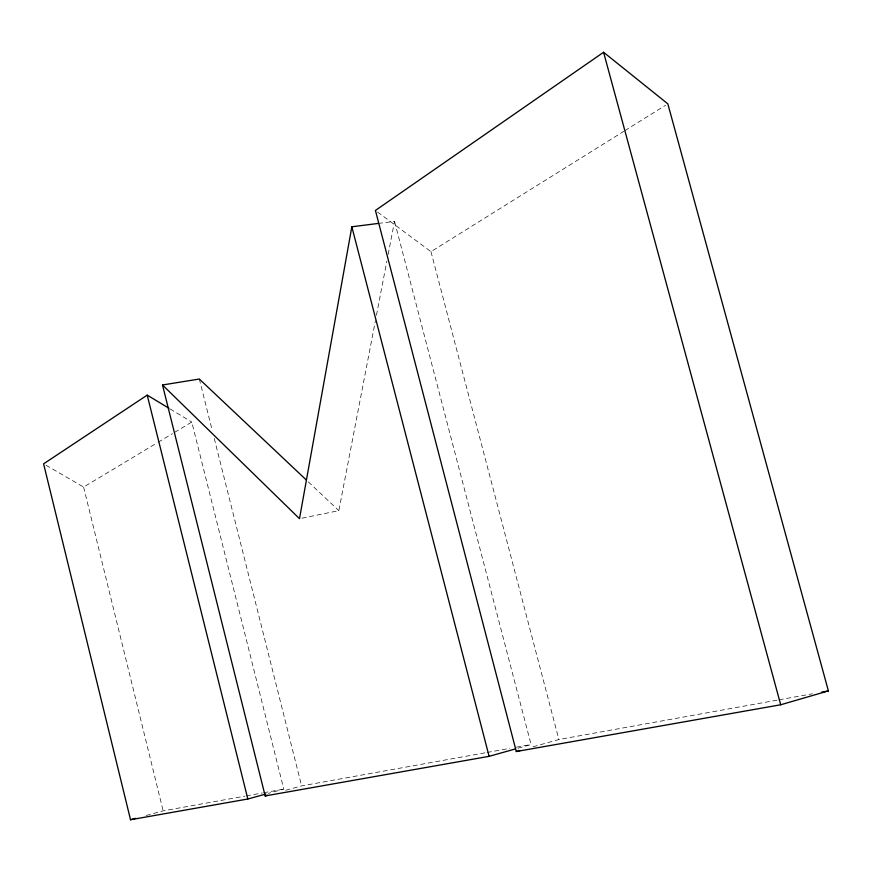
<?xml version="1.0" encoding="UTF-8"?>
<svg xmlns="http://www.w3.org/2000/svg" width="872" height="872" viewBox="0 0 872 872"><rect width="100%" height="100%" fill="white"/><g stroke="black" fill="none" stroke-linecap="round" stroke-linejoin="round"><path stroke-width="0.65" stroke-dasharray="4.36 3.27" d="M301.985 518.175L338.837 510.665L375.429 320.602M376.442 315.304L386.885 261.055M388.16 254.439L394.526 221.357L379.854 223.232M377.598 212.06L430.975 251.659L623.807 131.312M624.908 130.626L665.521 105.283M45.954 465.201L83.614 487.067L156.993 442.954M158.083 442.3L172.416 433.689M174.651 432.338L191.786 422.037L283.792 789.116L268.38 793.346M533.075 746.792L558.887 739.511L777.704 700.053M518.077 748.187L531.081 744.524L394.526 221.357M285.754 790.261L301.614 785.901L485.726 752.7M146.191 815.484L163.151 810.873L244.923 796.125M246.264 795.885L262.352 792.986M263.693 792.735L283.792 789.116M487.056 752.46L509.738 748.372M516.409 747.162L531.081 744.524M779.034 699.813L812.388 693.796M170.073 408.935L191.786 422.037M308.317 481.878L338.837 510.665M430.975 251.659L558.887 739.511M199.317 379.026L212.278 430.539M214.261 438.474L301.614 785.901M83.614 487.067L163.151 810.873"/><path stroke-width="1.31" d="M378.524 223.395L351.841 226.796L299.499 518.677L162.497 384.988L199.317 379.026L306.355 480.014M603.577 52.266L375.429 210.446L516.3 751.522L780.702 704.772L828.4 690.907L667.832 103.844L603.577 52.266L780.702 704.772M168.928 408.238L147.215 395.125L43.6 463.839L130.528 819.735L247.833 799.003L265.818 794.054M516.3 751.522L520.17 750.432M162.497 384.988L265.175 795.929L489.105 756.34L515.461 748.917M265.175 795.929L267.475 795.297M130.528 819.735L135.749 818.318M821.729 692.106L828.4 690.907M351.841 226.796L489.105 756.34M147.215 395.125L247.833 799.003"/></g></svg>
